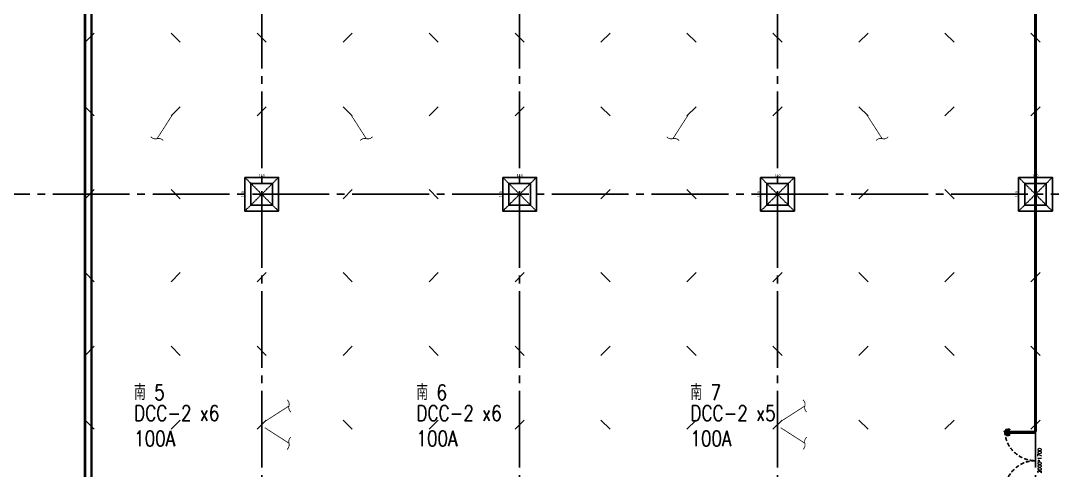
# Model space of a CAD drawing. Extents: x -3080 to 28500, y -1326 to 31609.
# Drawn here: x 4375 to 7735, y 601 to 2065 of the extents above; entities that cross this region are included whole.
import ezdxf
from ezdxf.enums import TextEntityAlignment as Align

# ---------------------------------------------------------------- set-up
doc = ezdxf.new("R2010")
doc.units = 0
doc.header["$LTSCALE"] = 100
for name, pattern in [('188K-SM-03-F05-ARCH-PA-Y2257103$0$DASHED', [19.05, 12.7, -6.35]), ('X-S-FAB-L05$0$COL-CEN-LIN', [3.25, 2.5, -0.25, 0.25, -0.25]), ('X-S-FAB-L05$0$DASHED', [0.75, 0.5, -0.25]), ('X-S-FAB-L05$0$HIDDEN', [0.4, 0.3, -0.1])]:
    doc.linetypes.add(name, pattern=pattern)
for name, color, linetype in [('0-xref', 8, 'Continuous'), ('188K-SM-03-F05-ARCH-PA-Y2257103$0$K-Door', 53, 'Continuous'), ('188K-SM-03-F05-ARCH-PA-Y2257103$0$K-W-P1-3.5-非抗', 53, 'Continuous'), ('188K-SM-03-F05-MECH-DCC-Y2257103$0$00_閥站分組', 1, 'Continuous'), ('188K-SM-07-F10-MECH-CR PIPE-Y2257103$0$00_AC_CHS_12℃', 4, 'Continuous'), ('188K-SM-07-F10-MECH-CR PIPE-Y2257103$0$00_AC_CHS_20℃', 3, 'Continuous'), ('188K-SM-07-F10-MECH-CR PIPE-Y2257103$0$00_閥站分組', 1, 'Continuous'), ('X-S-FAB-L05$0$BEAM', 8, 'Continuous'), ('X-S-FAB-L05$0$BLOCK', 8, 'Continuous'), ('X-S-FAB-L05$0$BR-D', 8, 'X-S-FAB-L05$0$DASHED'), ('X-S-FAB-L05$0$CCL', 8, 'X-S-FAB-L05$0$COL-CEN-LIN'), ('X-S-FAB-L05$0$COL', 8, 'Continuous'), ('X-S-FAB-L05$0$COL-S', 8, 'Continuous'), ('X-S-FAB-L05$0$S-鋼柱', 8, 'Continuous'), ('X-S-FAB-L05$0$斜撐', 8, 'Continuous')]:
    doc.layers.add(name, color=color, linetype=linetype)
doc.layers.add('X-S-FAB-L05$0$XREF', color=8, linetype='Continuous', lineweight=0)
doc.styles.add('188K-SM-03-F05-ARCH-PA-Y2257103$0$Standard', font='txt.shx', dxfattribs={"bigfont": 'chineset.shx'})
doc.styles.add('188K-SM-03-F05-MECH-DCC-Y2257103$0$XFM1Q20-200k$0$12P7-XCM2P10$0$AA-TXT', font='simplex.shx', dxfattribs={"bigfont": 'china.shx'})
doc.styles.add('188K-SM-07-F10-MECH-CR PIPE-Y2257103$0$XFM1Q20-200k$0$12P7-XCM2P10$0$AA-TXT', font='simplex.shx', dxfattribs={"bigfont": 'china.shx'})
doc.styles.add('X-S-FAB-L05$0$DIM', font='', dxfattribs={"width": 0.8})
doc.styles.get('X-S-FAB-L05$0$DIM').set_extended_font_data('MingLiU')
doc.dimstyles.new('X-S-FAB-L05$0$JJP_005_defpoint', dxfattribs={"dimtxt": 20, "dimasz": 0.5, "dimexe": 0.5, "dimexo": 0.5, "dimgap": 0.5, "dimtad": 1, "dimdsep": 46, "dimtxsty": 'X-S-FAB-L05$0$DIM', "dimblk": 'X-S-FAB-L05$0$_None', "dimcen": 10, "dimclrd": 256, "dimclre": 256, "dimclrt": 256, "dimadec": 0, "dimazin": 0, "dimtfac": 1, "dimtix": 1, "dimtmove": 2, "dimatfit": 3, "dimldrblk": 'X-S-FAB-L05$0$_None', "dimfxl": 0.5, "dimtolj": 1, "dimtzin": 0, "dimarcsym": 0})

# ---------------------------------------------------------------- blocks, each defined once
blk = doc.blocks.new('*D174')
at = {"layer": 'DefPoints', "lineweight": -2, "transparency": 16777216}
blk.add_line((0, 0), (110, 0), dxfattribs=at)
at = {"layer": 'DefPoints', "color": 0, "transparency": 16777216}
for p in [(0, 0), (110, 0), (110, 0)]:
    blk.add_point(p, dxfattribs=at)
at = {"layer": 'DefPoints', "transparency": 16777216, "insert": (55, 6.1), "char_height": 10, "attachment_point": 5, "style": 'X-S-FAB-L05$0$DIM'}
blk.add_mtext('\\A1;110', dxfattribs=at)
blk = doc.blocks.new('X-S-FAB-L05$0$_None')
blk = doc.blocks.new('*D175')
at = {"layer": 'DefPoints', "lineweight": -2, "transparency": 16777216}
blk.add_line((0, 0), (0, -110), dxfattribs=at)
at = {"layer": 'DefPoints', "color": 0, "transparency": 16777216}
for p in [(0, 0), (0, -110), (0, -110)]:
    blk.add_point(p, dxfattribs=at)
at = {"layer": 'DefPoints', "transparency": 16777216, "insert": (-6.1, -55), "char_height": 10, "attachment_point": 5, "rotation": 90, "style": 'X-S-FAB-L05$0$DIM'}
blk.add_mtext('\\A1;110', dxfattribs=at)
blk = doc.blocks.new('X-S-FAB-L05$0$斜撐')
at = {"layer": 'X-S-FAB-L05$0$BR-D', "const_width": 0.5}
blk.add_lwpolyline([(962.11, 215.55, -0.296213), (957.95, 215.19, 0.299957), (953.75, 214.85, 0.006918)], format="xyb", dxfattribs=at)
at = {"layer": 'X-S-FAB-L05$0$BR-D', "linetype": 'ByBlock', "const_width": 0.5}
blk.add_lwpolyline([(964.37, 197.57), (957.95, 215.19)], dxfattribs=at)
blk = doc.blocks.new('X-S-FAB-L05$0$SC1')
at = {"layer": 'DefPoints'}
blk.add_line((27925, 8342.1), (27955, 8312.1), dxfattribs=at)
blk = doc.blocks.new('X-S-FAB-L05$0$VC(C)')
at = {"layer": 'X-S-FAB-L05$0$S-鋼柱', "rotation": 90}
for p in [(12927.1, -25930), (13767.1, -25930), (14607.1, -25930), (15447.1, -25930), (13207.1, -26170), (13487.1, -26170), (14047.1, -26170), (14327.1, -26170), (14887.1, -26170), (15167.1, -26170), (15727.1, -26170), (16007.1, -26170), (12927.1, -26440), (13767.1, -26440), (14607.1, -26440), (15447.1, -26440), (13207.1, -26710), (13487.1, -26710), (14047.1, -26710), (14327.1, -26710), (14887.1, -26710), (15167.1, -26710), (15727.1, -26710), (16007.1, -26710), (12927.1, -26950), (13767.1, -26950), (14607.1, -26950), (15447.1, -26950), (13207.1, -27190), (13487.1, -27190), (14047.1, -27190), (14327.1, -27190), (14887.1, -27190), (15167.1, -27190), (15727.1, -27190), (16007.1, -27190)]:
    blk.add_blockref('X-S-FAB-L05$0$SC1', p, dxfattribs=at)
at = {"layer": 'X-S-FAB-L05$0$S-鋼柱'}
for p in [(-23060, -6317.1), (-22780, -6317.1), (-22220, -6317.1), (-21940, -6317.1), (-21380, -6317.1), (-21100, -6317.1), (-20540, -6317.1), (-20260, -6317.1), (-23340, -6557.1), (-22500, -6557.1), (-21660, -6557.1), (-20820, -6557.1), (-23060, -6827.1), (-22220, -6827.1), (-21380, -6827.1), (-20540, -6827.1), (-23340, -7097.1), (-22500, -7097.1), (-21660, -7097.1), (-20820, -7097.1), (-23060, -7337.1), (-22780, -7337.1), (-22220, -7337.1), (-21940, -7337.1), (-21380, -7337.1), (-21100, -7337.1), (-20540, -7337.1), (-20260, -7337.1), (-23340, -7577.1), (-22500, -7577.1), (-21660, -7577.1), (-20820, -7577.1)]:
    blk.add_blockref('X-S-FAB-L05$0$SC1', p, dxfattribs=at)
at = {"layer": 'X-S-FAB-L05$0$斜撐'}
for p, xscale, yscale, zscale, rotation in [((382.8, 3782.6), -5.000000000000004, 5, 5, 167.3146368959792), ((9937.2, 3782.6), 5.000000000000001, 5.000000000000001, 5.000000000000001, 192.6853631040205), ((2062.8, 3782.6), -5.000000000000004, 5, 5, 167.3146368959792), ((11617.2, 3782.6), 5.000000000000001, 5.000000000000001, 5.000000000000001, 192.6853631040205), ((3147.4, 5247.2), 5.000000000000002, 5.000000000000002, 5.000000000000002, 282.6853631040207), ((4827.4, 5247.2), 5.000000000000002, 5.000000000000002, 5.000000000000002, 282.6853631040207), ((3147.4, -3747.2), -5, 5, 5, 257.3146368959793), ((4827.4, -3747.2), -5, 5, 5, 257.3146368959793)]:
    blk.add_blockref('X-S-FAB-L05$0$斜撐', p, dxfattribs=dict(at, xscale=xscale, yscale=yscale, zscale=zscale, rotation=rotation))
blk = doc.blocks.new('188K-SM-03-F05-ARCH-PA-Y2257103$0$雙開門-2000×1700')
for p, q in [((185.2, 96.2), (183.8, 96.1)), ((189.2, 96.2), (185.2, 96.2)), ((185.2, 94), (189.2, 94)), ((189.2, 97.5), (189.2, 92.6)), ((190, 97.5), (189.2, 97.5)), ((189.2, 92.6), (190, 92.6)), ((190, 92.6), (190, 97.5)), ((1.8, 2.5), (0, 2.5)), ((0, -2.5), (0, 2.5)), ((198.2, 2.5), (200, 2.5)), ((200, -2.5), (200, 2.5)), ((1.8, -2.5), (0, -2.5)), ((198.2, -2.5), (200, -2.5))]:
    blk.add_line(p, q)
for points in [[(10.9, 100.1), (10.9, 102), (10.9, 100.1), (4.3, 100.1), (4.3, 100), (4.7, 100), (4.7, 98.9, 0.414214), (4.8, 98.8), (5, 98.8), (5, 98.9), (4.9, 98.9), (4.9, 99.9), (5, 99.9), (5, 4.1), (4.9, 4.1), (4.9, 5.1), (5, 5.1), (5, 5.2), (4.8, 5.2, 0.414214), (4.7, 5.1), (4.7, 4, 0.414214), (4.8, 3.8), (10.2, 3.8, 0.414214), (10.3, 4), (10.3, 5.1, 0.414214), (10.2, 5.2), (10, 5.2), (10, 5.1), (10.1, 5.1), (10.1, 4.1), (10, 4.1), (10, 99.9), (10.1, 99.9), (10.1, 98.9), (10, 98.9), (10, 98.8), (10.2, 98.8, 0.414214), (10.3, 98.9), (10.3, 99.9), (11.1, 99.9, 0.414214), (11.1, 100), (11.1, 102.1, 0.414214), (11.1, 102.2), (10.3, 102.2), (10.3, 102), (10.9, 102)], [(195.9, 100.1), (195.9, 102), (195.9, 100.1), (189.3, 100.1), (189.3, 100), (189.7, 100), (189.7, 98.9, 0.414214), (189.8, 98.8), (190, 98.8), (190, 98.9), (189.9, 98.9), (189.9, 99.9), (190, 99.9), (190, 4.1), (189.9, 4.1), (189.9, 5.1), (190, 5.1), (190, 5.2), (189.8, 5.2, 0.414214), (189.7, 5.1), (189.7, 4, 0.414214), (189.8, 3.8), (195.2, 3.8, 0.414214), (195.3, 4), (195.3, 5.1, 0.414214), (195.2, 5.2), (195, 5.2), (195, 5.1), (195.1, 5.1), (195.1, 4.1), (195, 4.1), (195, 99.9), (195.1, 99.9), (195.1, 98.9), (195, 98.9), (195, 98.8), (195.2, 98.8, 0.414214), (195.3, 98.9), (195.3, 99.9), (196.1, 99.9, 0.414214), (196.1, 100), (196.1, 102.1, 0.414214), (196.1, 102.2), (195.3, 102.2), (195.3, 102), (195.9, 102)], [(195.8, 96.2), (199.8, 96.2), (201.2, 96.1, -0.327495), (202, 95.4, -0.089847), (202.2, 84.7, -1.144881), (200.3, 85.1, 0.137079), (200.3, 93.5, 0.349357), (199.8, 94), (195.8, 94)], [(4.7, -0.6, 0.306748), (4.5, -0.2), (4.1, -0.2, 0.306748), (3.9, -0.6), (4, -0.6, -0.414214), (4.1, -0.7), (4.1, -0.7), (4, -0.7), (4, -1.5), (4.6, -1.5), (4.6, -0.7), (4.5, -0.7), (4.5, -0.7, -0.414214), (4.6, -0.6), (4.7, -0.6), (4.8, -0.6, -0.414214), (5, -0.8), (5, -1.5, -0.320245), (4.7, -1.9), (3, -2.5), (0.6, -2.5, -0.414214), (0, -1.9), (0, 1.9, -0.414214), (0.6, 2.5), (3, 2.5), (3, 0), (3, 0, 0.414214), (3.7, -0.6), (3.9, -0.6)], [(195.3, -0.6, -0.306748), (195.5, -0.2), (195.9, -0.2, -0.306748), (196.1, -0.6), (196, -0.6, 0.414214), (195.9, -0.7), (195.9, -0.7), (196, -0.7), (196, -1.5), (195.4, -1.5), (195.4, -0.7), (195.5, -0.7), (195.5, -0.7, 0.414214), (195.4, -0.6), (195.3, -0.6), (195.2, -0.6, 0.414214), (195, -0.8), (195, -1.5, 0.320245), (195.3, -1.9), (197, -2.5), (199.4, -2.5, 0.414214), (200, -1.9), (200, 1.9, 0.414214), (199.4, 2.5), (197, 2.5), (197, 0), (197, 0, -0.414214), (196.3, -0.6), (196.1, -0.6)]]:
    blk.add_lwpolyline(points, format="xyb")
blk.add_lwpolyline([(195, 92.6), (195, 97.5), (195.8, 97.5), (195.8, 92.6)], close=True)
at = {"ltscale": 500}
for points in [[(3.3, 1), (3.3, 3.1), (3, 3.1), (3, 1)], [(8.5, 3.8), (4, 3.8), (4, 4.1), (8.5, 4.1)], [(191.5, 3.8), (196, 3.8), (196, 4.1), (191.5, 4.1)], [(196.7, 1), (196.7, 3.1), (197, 3.1), (197, 1)]]:
    blk.add_lwpolyline(points, close=True, dxfattribs=at)
at = {"linetype": '188K-SM-03-F05-ARCH-PA-Y2257103$0$DASHED', "ltscale": 0.01}
for centre, start, end in [((0, 0), 0, 87.2908), ((200, 0), 92.7092, 180)]:
    blk.add_arc(centre, 100, start, end, dxfattribs=at)
for centre, major_axis, start_param, end_param in [((212.5, 89.5), (-21.3, 21.3), 0.585307, 0.943734), ((183.8, 84.8), (-0.707, 0.707), 0.872811, 4.284184), ((183.9, 95.2), (0.624, 0.624), 0.866962, 2.13291), ((199.6, 89.3), (-10.9, 10.9), 0.51383, 1.058752), ((185.3, 93.4), (-0.417, 0.417), -0.669314, 0.675093)]:
    blk.add_ellipse(centre, major_axis=major_axis, ratio=1, start_param=start_param, end_param=end_param)
at = {"ltscale": 500, "extrusion": (0, 0, -1)}
blk.add_ellipse((3.5, 3.6), major_axis=(0.495, 0.495), ratio=1, start_param=3.926991, end_param=10.210176, dxfattribs=at)
at = {"ltscale": 500}
blk.add_ellipse((196.5, 3.6), major_axis=(-0.495, 0.495), ratio=1, start_param=3.926991, end_param=10.210176, dxfattribs=at)
at = {"color": 8, "style": '188K-SM-03-F05-ARCH-PA-Y2257103$0$Standard', "width": 0.85}
blk.add_text('2000*1700', height=12, dxfattribs=at).set_placement((100, -13.5), align=Align.MIDDLE_CENTER)
blk = doc.blocks.new('188K-SM-03-F05-ARCH-PA-Y2257103')
at = {"layer": '188K-SM-03-F05-ARCH-PA-Y2257103$0$K-W-P1-3.5-非抗'}
for p, q in [((7677.5, 732.5), (7677.5, 8265)), ((7682.5, 732.5), (7682.5, 8265))]:
    blk.add_line(p, q, dxfattribs=at)
at = {"layer": '188K-SM-03-F05-ARCH-PA-Y2257103$0$K-Door', "rotation": 89.99999999999999}
blk.add_blockref('188K-SM-03-F05-ARCH-PA-Y2257103$0$雙開門-2000×1700', (7680, 532.5, 0), dxfattribs=at)
blk = doc.blocks.new('188K-SM-03-F05-MECH-DCC-Y2257103')
at = {"layer": '188K-SM-03-F05-MECH-DCC-Y2257103$0$00_閥站分組', "style": '188K-SM-03-F05-MECH-DCC-Y2257103$0$XFM1Q20-200k$0$12P7-XCM2P10$0$AA-TXT', "width": 0.8}
for s, p in [('南 5', (4744.6, 855)), ('南 6', (5664.1, 855)), ('南 7', (6556.2, 855)), ('DCC-2 x6', (4744.6, 787.5)), ('DCC-2 x6', (5664.1, 787.5)), ('DCC-2 x5', (6556.2, 787.5)), ('100A', (4744.6, 704.8)), ('100A', (5664.1, 704.8)), ('100A', (6556.2, 704.8))]:
    blk.add_text(s, height=50, dxfattribs=at).set_placement(p, align=Align.MIDDLE_LEFT)
blk = doc.blocks.new('188K-SM-07-F10-MECH-CR PIPE-Y2257103')
at = {"layer": '188K-SM-07-F10-MECH-CR PIPE-Y2257103$0$00_AC_CHS_12℃', "ltscale": 1000, "const_width": 8}
blk.add_lwpolyline([(4584.425, 108.994), (4584.425, 2145.67), (6236.896, 2145.67)], dxfattribs=at)
at = {"layer": '188K-SM-07-F10-MECH-CR PIPE-Y2257103$0$00_AC_CHS_20℃', "ltscale": 1000, "const_width": 8}
blk.add_lwpolyline([(4605.581, 63.468), (4605.581, 2124.525), (6237.317, 2124.525)], dxfattribs=at)
at = {"layer": '188K-SM-07-F10-MECH-CR PIPE-Y2257103$0$00_閥站分組', "style": '188K-SM-07-F10-MECH-CR PIPE-Y2257103$0$XFM1Q20-200k$0$12P7-XCM2P10$0$AA-TXT', "width": 0.8}
for s, p in [('南 5', (4744.65, 854.959)), ('南 6', (5664.087, 854.959)), ('南 7', (6556.2, 854.959)), ('DCC-2 x6', (4744.65, 787.459)), ('DCC-2 x6', (5664.087, 787.459)), ('DCC-2 x5', (6556.2, 787.459)), ('100A', (4744.65, 704.816)), ('100A', (5664.087, 704.816)), ('100A', (6556.2, 704.816))]:
    blk.add_text(s, height=50, dxfattribs=at).set_placement(p, align=Align.MIDDLE_LEFT)
blk = doc.blocks.new('*U59')
at = {"layer": 'DefPoints', "linetype": 'X-S-FAB-L05$0$HIDDEN', "ltscale": 0.1}
for p, q in [((110, 0), (0, -110)), ((0, 0), (110, -110))]:
    blk.add_line(p, q, dxfattribs=at)
at = {"layer": 'X-S-FAB-L05$0$COL', "ltscale": 0.1}
blk.add_lwpolyline([(0, 0), (110, 0), (110, -110), (0, -110)], close=True, dxfattribs=at)
at = {"layer": 'DefPoints'}
dim = blk.add_linear_dim(base=(0, -110), p1=(0, 0), p2=(0, -110), angle=90, dimstyle='X-S-FAB-L05$0$JJP_005_defpoint', override={"dimtxt": 10}, dxfattribs=at)
dim.commit()
dim.dimension.update_dxf_attribs({"geometry": '*D175', "text_midpoint": (-6.067, -55)})
dim = blk.add_linear_dim(base=(110, 0), p1=(0, 0), p2=(110, 0), dimstyle='X-S-FAB-L05$0$JJP_005_defpoint', override={"dimtxt": 10}, dxfattribs=at)
dim.commit()
dim.dimension.update_dxf_attribs({"geometry": '*D174', "text_midpoint": (55, 6.067)})
blk = doc.blocks.new('X-S-FAB-L05$0$FAB2-L05')
at = {"layer": 'X-S-FAB-L05$0$CCL'}
for p, q in [((-21000, 11005), (-21000, 0)), ((-20160, 11005), (-20160, 0)), ((-19320, 11005), (-19320, 0)), ((-18480, 11005), (-18480, 0)), ((-26880, 2220), (1210, 2220))]:
    blk.add_line(p, q, dxfattribs=at)
at = {"layer": 'X-S-FAB-L05$0$COL-S'}
for points in [[(-21035, 2255), (-20965, 2255), (-20965, 2185), (-21035, 2185)], [(-20195, 2255), (-20125, 2255), (-20125, 2185), (-20195, 2185)], [(-19355, 2255), (-19285, 2255), (-19285, 2185), (-19355, 2185)], [(-18515, 2255), (-18445, 2255), (-18445, 2185), (-18515, 2185)]]:
    blk.add_lwpolyline(points, close=True, dxfattribs=at)
at = {"layer": 'X-S-FAB-L05$0$BEAM'}
for p in [(-21055, 2275), (-20215, 2275), (-19375, 2275), (-18535, 2275)]:
    blk.add_blockref('*U59', p, dxfattribs=at)
blk = doc.blocks.new('X-S-FAB-L05')
at = {"layer": 'X-S-FAB-L05$0$COL-S'}
for points in [[(5125, 1535), (5195, 1535), (5195, 1465), (5125, 1465)], [(5965, 1535), (6035, 1535), (6035, 1465), (5965, 1465)], [(6805, 1535), (6875, 1535), (6875, 1465), (6805, 1465)], [(7645, 1535), (7715, 1535), (7715, 1465), (7645, 1465)]]:
    blk.add_lwpolyline(points, close=True, dxfattribs=at)
at = {"layer": 'X-S-FAB-L05$0$BEAM'}
for p in [(5105, 1555), (5945, 1555), (6785, 1555), (7625, 1555)]:
    blk.add_blockref('*U59', p, dxfattribs=at)
at = {"layer": 'X-S-FAB-L05$0$BLOCK'}
blk.add_blockref('X-S-FAB-L05$0$FAB2-L05', (26160, -720), dxfattribs=at)
at = {"layer": 'X-S-FAB-L05$0$XREF'}
blk.add_blockref('X-S-FAB-L05$0$VC(C)', (0, 0), dxfattribs=at)

msp = doc.modelspace()

# ---------------------------------------------------------------- block references
at = {"layer": '0-xref'}
for name in ['X-S-FAB-L05', '188K-SM-03-F05-MECH-DCC-Y2257103', '188K-SM-03-F05-ARCH-PA-Y2257103']:
    msp.add_blockref(name, (0, 0), dxfattribs=at)

# ---------------------------------------------------------------- next in the draw order: block references
msp.add_blockref('188K-SM-07-F10-MECH-CR PIPE-Y2257103', (0, 0), dxfattribs=at)

doc.saveas('drawing.dxf')
